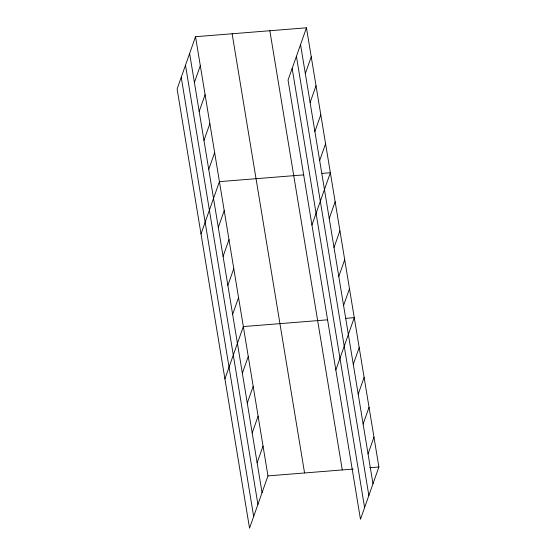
<?xml version="1.0" encoding="UTF-8"?>
<svg xmlns="http://www.w3.org/2000/svg" width="556" height="556" viewBox="0 0 556 556"><rect width="100%" height="100%" fill="white"/><g stroke="black" fill="none" stroke-linecap="round" stroke-linejoin="round"><path stroke-width="0.83" d="M195.531 36.703L177.114 89.002L249.54 528.2L267.957 475.901L195.531 36.703L306.46 27.8L378.886 466.998L360.469 519.297L288.043 80.099L306.46 27.8M194.398 82.476L200.313 65.684M199.18 111.464L205.088 94.673M203.962 140.453L209.869 123.661M208.736 169.434L214.651 152.65M201.015 233.937L219.432 181.638L303.736 174.876M218.299 227.411L224.214 210.627M223.081 256.399L228.996 239.608M227.863 285.388L233.77 268.597M305.327 73.573L311.235 56.788M232.644 314.376L238.552 297.585M310.109 102.561L316.016 85.777M224.916 378.872L243.333 326.574L327.637 319.811M314.884 131.55L320.798 114.758M242.346 373.229L248.261 356.438M319.665 160.538L325.58 143.747M247.274 403.093L253.182 386.302M311.944 225.034L330.361 172.735L322.042 173.402M252.195 432.957L258.109 416.173M329.228 218.508L335.143 201.724M257.122 462.821L263.037 446.037M334.01 247.496L339.918 230.712M338.792 276.485L344.699 259.701M343.566 305.473L349.481 288.682M335.845 369.969L354.262 317.671L345.943 318.338M353.275 364.326L359.19 347.542M358.203 394.19L364.11 377.406M363.124 424.054L369.038 407.27M368.051 453.925L373.966 437.134M267.957 475.901L353.095 469.069M369.733 467.735L378.886 466.998M300.546 44.584L372.979 483.789M296.417 56.309L368.85 495.507M292.164 68.381L364.597 507.579M269.848 30.74L342.281 469.938M232.137 33.763L304.563 472.961M189.617 53.487L262.05 492.685M185.489 65.205L257.921 504.41M181.242 77.277L253.668 516.482"/></g></svg>
